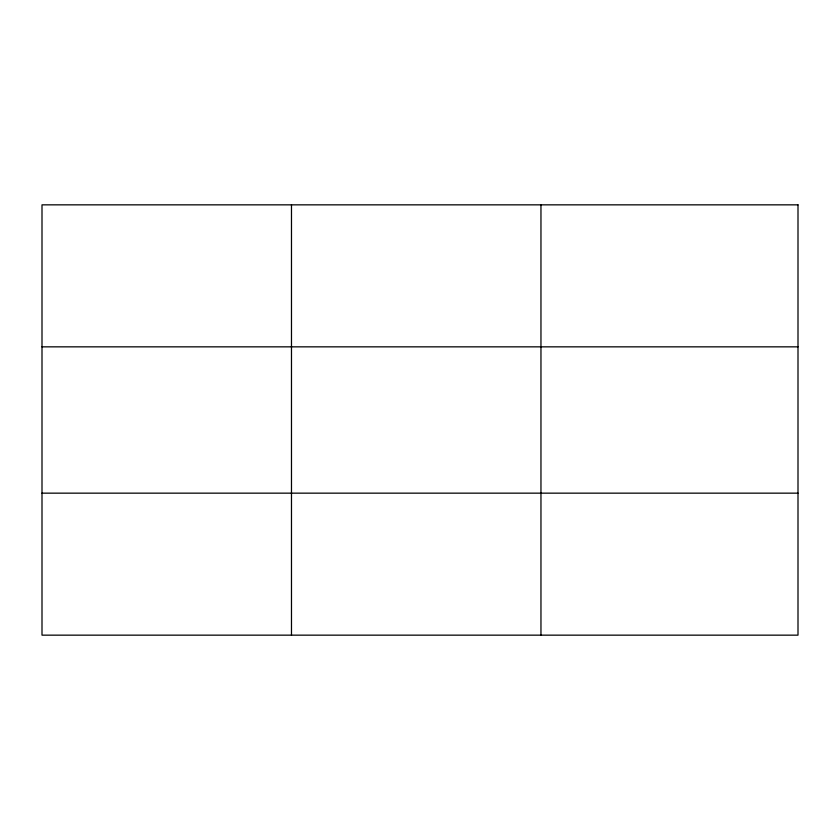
<?xml version="1.0" encoding="UTF-8"?>
<svg xmlns="http://www.w3.org/2000/svg" width="840" height="840" viewBox="0 0 840 840"><rect width="100%" height="100%" fill="white"/><g stroke="black" fill="none" stroke-linecap="round" stroke-linejoin="round"><path stroke-width="1.26" d="M291.48 204.845L291.48 635.155M540.96 204.845L540.96 635.155M42 346.846L798 346.846M42 493.154L798 493.154M798 204.845L798 635.155L42 635.155L42 204.845L798 204.845"/></g></svg>
